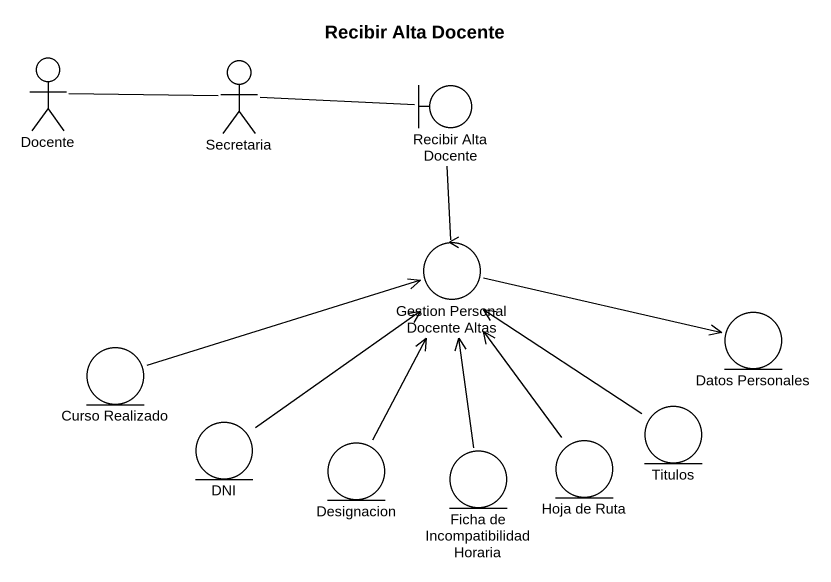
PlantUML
@startuml
title Recibir Alta Docente
actor Docente
actor Secretaria
boundary "Recibir Alta Docente" as Recibir_Alta_Docente
control "Gestion Personal Docente Altas" as Gestion_Personal_Docente
entity "Datos Personales" as Datos_Personales
entity "Curso Realizado" as Curso_Realizado
entity DNI
entity "Hoja de Ruta" as Hoja_de_Ruta
entity Titulos
entity Designacion
entity "Ficha de Incompatibilidad Horaria" as Ficha_de_Incompatibilidad
Secretaria -left- Docente
Secretaria -right- Recibir_Alta_Docente
Recibir_Alta_Docente -- Gestion_Personal_Docente
Gestion_Personal_Docente -right-> Datos_Personales
Gestion_Personal_Docente <-left- Curso_Realizado
Gestion_Personal_Docente <-- DNI
Gestion_Personal_Docente <-- Hoja_de_Ruta
Gestion_Personal_Docente <-- Titulos
Gestion_Personal_Docente <-- Designacion
Ficha_de_Incompatibilidad -up-> Gestion_Personal_Docente
@enduml
